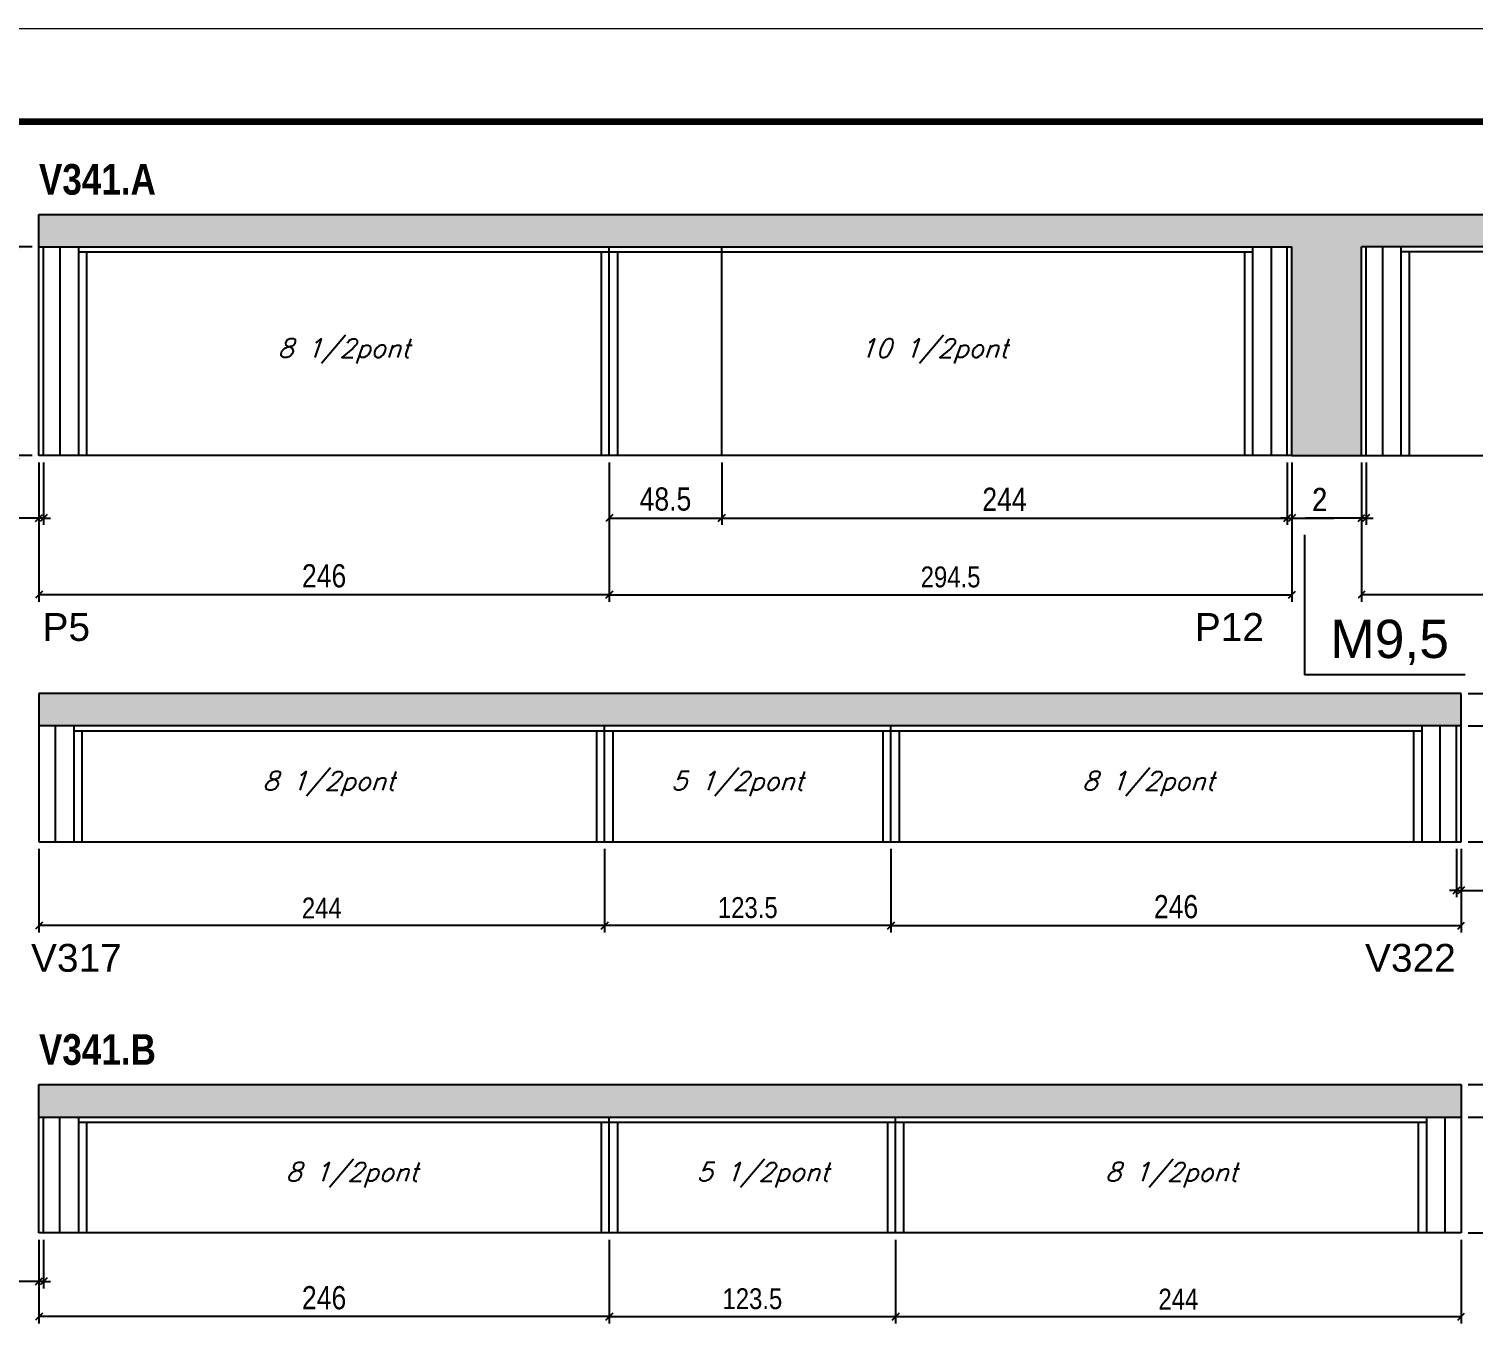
# Model space of a CAD drawing. Extents: x 2603 to 22413, y 1253 to 30260.
# Drawn here: x 13672 to 14295, y 21269 to 21829 of the extents above; entities that cross this region are included whole.
import ezdxf

# ---------------------------------------------------------------- set-up
doc = ezdxf.new("R2010")
doc.units = 0
doc.linetypes.add('DASHED', pattern=[0.75, 0.5, -0.25])
for name, color, linetype in [('5', 5, 'Continuous'), ('COTA', 241, 'Continuous'), ('NOMENCLATURA', 7, 'Continuous'), ('Painéis', 200, 'Continuous'), ('SARR_2.2x7', 40, 'Continuous'), ('SARR_3.5x7', 81, 'Continuous'), ('texto', 7, 'Continuous')]:
    doc.layers.add(name, color=color, linetype=linetype)
doc.layers.add('Folhas', color=255, linetype='Continuous', lineweight=9)
doc.layers.add('SARRAFO DE PRESSAO', color=251, linetype='DASHED', lineweight=9)
doc.styles.add('COTA TECNICA', font='techl___.ttf', dxfattribs={"height": 10})
doc.styles.add('COTA TECNICA-50', font='techl___.ttf', dxfattribs={"height": 9})
doc.styles.add('Romans', font='romans.shx')
doc.styles.get("Standard").update_dxf_attribs({"font": 'arial.ttf'})
doc.styles.add('TECNICA', font='techb___.ttf', dxfattribs={"height": 10})
doc.dimstyles.new('COTA PAINEL-50', dxfattribs={"dimtxt": 9, "dimasz": 3, "dimexe": 3, "dimexo": 3, "dimgap": 3, "dimtad": 1, "dimdec": 1, "dimzin": 12, "dimdsep": 46, "dimtxsty": 'COTA TECNICA-50', "dimblk1": 'OBLIQUE', "dimblk2": 'OBLIQUE', "dimsah": 1, "dimcen": 0.9, "dimclrd": 4, "dimclre": 4, "dimclrt": 240, "dimadec": 1, "dimazin": 3, "dimtfac": 1, "dimtdec": 1, "dimtmove": 0, "dimatfit": 3, "dimfxl": 1, "dimtolj": 1, "dimtzin": 12, "dimarcsym": 0})
doc.dimstyles.new('PAINEL', dxfattribs={"dimtxt": 10, "dimasz": 3, "dimexe": 3, "dimexo": 3, "dimgap": 3, "dimtad": 1, "dimdec": 1, "dimzin": 12, "dimdsep": 46, "dimtxsty": 'COTA TECNICA', "dimblk1": 'OBLIQUE', "dimblk2": 'OBLIQUE', "dimsah": 1, "dimcen": 0.9, "dimclrd": 4, "dimclre": 4, "dimclrt": 240, "dimadec": 1, "dimazin": 3, "dimtfac": 1, "dimtdec": 1, "dimtmove": 0, "dimatfit": 3, "dimfxl": 1, "dimtolj": 1, "dimtzin": 12, "dimarcsym": 0})

# ---------------------------------------------------------------- blocks, each defined once
blk = doc.blocks.new('9999999999')
at = {"layer": 'Folhas'}
blk.add_lwpolyline([(98138.98, 34190.21), (99623.98, 34190.21), (99623.98, 35240.21), (98138.98, 35240.21)], close=True, dxfattribs=at)
at = {"layer": 'Folhas', "color": 30, "const_width": 3}
blk.add_lwpolyline([(98213.98, 34230.21), (99583.98, 34230.21), (99583.98, 35200.21), (98213.98, 35200.21)], close=True, dxfattribs=at)
blk = doc.blocks.new('_Oblique')
at = {"color": 0, "linetype": 'ByBlock', "lineweight": -2}
blk.add_line((-0.5, -0.5), (0.5, 0.5), dxfattribs=at)
blk = doc.blocks.new('*D66')
at = {"layer": 'COTA', "color": 4, "linetype": 'ByBlock', "lineweight": -2, "transparency": 16777216}
for p, q in [((13920.63, 21475.62), (13920.63, 21439.53)), ((14044.13, 21475.62), (14044.13, 21439.53)), ((14044.13, 21442.53), (13920.63, 21442.53))]:
    blk.add_line(p, q, dxfattribs=at)
at = {"layer": 'Defpoints', "color": 0, "linetype": 'ByBlock', "transparency": 16777216}
for p in [(13920.63, 21478.62), (14044.13, 21478.62), (13920.63, 21442.53)]:
    blk.add_point(p, dxfattribs=at)
at = {"layer": 'COTA', "color": 4, "linetype": 'ByBlock', "lineweight": -2, "transparency": 16777216, "xscale": 3, "yscale": 3, "zscale": 3, "rotation": 180}
blk.add_blockref('_Oblique', (13920.63, 21442.53), dxfattribs=at)
at = {"layer": 'COTA', "color": 4, "linetype": 'ByBlock', "lineweight": -2, "transparency": 16777216, "xscale": 3, "yscale": 3, "zscale": 3}
blk.add_blockref('_Oblique', (14044.13, 21442.53), dxfattribs=at)
at = {"layer": 'COTA', "color": 240, "linetype": 'ByBlock', "transparency": 16777216, "insert": (13982.38, 21450.23), "char_height": 9, "attachment_point": 5, "style": 'COTA TECNICA-50'}
blk.add_mtext('\\A1;123.5', dxfattribs=at)
blk = doc.blocks.new('*D805')
at = {"layer": 'COTA', "color": 4, "linetype": 'ByBlock', "lineweight": -2, "transparency": 16777216}
for p, q in [((13676.63, 21475.62), (13676.63, 21439.53)), ((13920.63, 21475.62), (13920.63, 21439.53)), ((13920.63, 21442.53), (13676.63, 21442.53))]:
    blk.add_line(p, q, dxfattribs=at)
at = {"layer": 'Defpoints', "color": 0, "linetype": 'ByBlock', "transparency": 16777216}
for p in [(13676.63, 21478.62), (13920.63, 21478.62), (13676.63, 21442.53)]:
    blk.add_point(p, dxfattribs=at)
at = {"layer": 'COTA', "color": 4, "linetype": 'ByBlock', "lineweight": -2, "transparency": 16777216, "xscale": 3, "yscale": 3, "zscale": 3, "rotation": 180}
blk.add_blockref('_Oblique', (13676.63, 21442.53), dxfattribs=at)
at = {"layer": 'COTA', "color": 4, "linetype": 'ByBlock', "lineweight": -2, "transparency": 16777216, "xscale": 3, "yscale": 3, "zscale": 3}
blk.add_blockref('_Oblique', (13920.63, 21442.53), dxfattribs=at)
at = {"layer": 'COTA', "color": 240, "linetype": 'ByBlock', "transparency": 16777216, "insert": (13798.63, 21450.1), "char_height": 9, "attachment_point": 5, "style": 'COTA TECNICA-50'}
blk.add_mtext('\\A1;244', dxfattribs=at)
blk = doc.blocks.new('*D806')
at = {"layer": 'COTA', "color": 4, "linetype": 'ByBlock', "lineweight": -2, "transparency": 16777216}
for p, q in [((14044.13, 21475.62), (14044.13, 21439.53)), ((14290.13, 21475.62), (14290.13, 21439.53)), ((14044.13, 21442.53), (14290.13, 21442.53))]:
    blk.add_line(p, q, dxfattribs=at)
at = {"layer": 'Defpoints', "color": 0, "linetype": 'ByBlock', "transparency": 16777216}
for p in [(14044.13, 21478.62), (14290.13, 21478.62), (14290.13, 21442.53)]:
    blk.add_point(p, dxfattribs=at)
at = {"layer": 'COTA', "color": 4, "linetype": 'ByBlock', "lineweight": -2, "transparency": 16777216, "xscale": 3, "yscale": 3, "zscale": 3, "rotation": 180}
blk.add_blockref('_Oblique', (14044.13, 21442.53), dxfattribs=at)
at = {"layer": 'COTA', "color": 4, "linetype": 'ByBlock', "lineweight": -2, "transparency": 16777216, "xscale": 3, "yscale": 3, "zscale": 3}
blk.add_blockref('_Oblique', (14290.13, 21442.53), dxfattribs=at)
at = {"layer": 'COTA', "color": 240, "linetype": 'ByBlock', "transparency": 16777216, "insert": (14167.13, 21450.63), "char_height": 10, "attachment_point": 5, "style": 'COTA TECNICA'}
blk.add_mtext('\\A1;246', dxfattribs=at)
blk = doc.blocks.new('*D807')
at = {"layer": 'COTA', "color": 4, "linetype": 'ByBlock', "lineweight": -2, "transparency": 16777216}
for p, q in [((14293.13, 21542.62), (14354.12, 21542.62)), ((14351.12, 21478.62), (14351.12, 21542.62)), ((14293.13, 21478.62), (14354.12, 21478.62))]:
    blk.add_line(p, q, dxfattribs=at)
at = {"layer": 'Defpoints', "color": 0, "linetype": 'ByBlock', "transparency": 16777216}
for p in [(14290.13, 21542.62), (14351.12, 21542.62), (14290.13, 21478.62)]:
    blk.add_point(p, dxfattribs=at)
at = {"layer": 'COTA', "color": 4, "linetype": 'ByBlock', "lineweight": -2, "transparency": 16777216, "xscale": 3, "yscale": 3, "zscale": 3}
for p, rotation in [((14351.12, 21542.62), 90), ((14351.12, 21478.62), 270)]:
    blk.add_blockref('_Oblique', p, dxfattribs=dict(at, rotation=rotation))
at = {"layer": 'COTA', "color": 240, "linetype": 'ByBlock', "transparency": 16777216, "insert": (14343.01, 21510.62), "char_height": 10, "attachment_point": 5, "rotation": 90, "style": 'COTA TECNICA'}
blk.add_mtext('\\A1;64', dxfattribs=at)
blk = doc.blocks.new('*D808')
at = {"layer": 'COTA', "color": 4, "linetype": 'ByBlock', "lineweight": -2, "transparency": 16777216}
for p, q in [((14293.13, 21528.62), (14322.52, 21528.62)), ((14319.52, 21478.62), (14319.52, 21528.62)), ((14293.13, 21478.62), (14322.52, 21478.62))]:
    blk.add_line(p, q, dxfattribs=at)
at = {"layer": 'Defpoints', "color": 0, "linetype": 'ByBlock', "transparency": 16777216}
for p in [(14290.13, 21528.62), (14319.52, 21528.62), (14290.13, 21478.62)]:
    blk.add_point(p, dxfattribs=at)
at = {"layer": 'COTA', "color": 4, "linetype": 'ByBlock', "lineweight": -2, "transparency": 16777216, "xscale": 3, "yscale": 3, "zscale": 3}
for p, rotation in [((14319.52, 21528.62), 90), ((14319.52, 21478.62), 270)]:
    blk.add_blockref('_Oblique', p, dxfattribs=dict(at, rotation=rotation))
at = {"layer": 'COTA', "color": 240, "linetype": 'ByBlock', "transparency": 16777216, "insert": (14311.41, 21503.62), "char_height": 10, "attachment_point": 5, "rotation": 90, "style": 'COTA TECNICA'}
blk.add_mtext('\\A1;50', dxfattribs=at)
blk = doc.blocks.new('*D809')
at = {"layer": 'COTA', "color": 4, "linetype": 'ByBlock', "lineweight": -2, "transparency": 16777216}
for p, q in [((14319.52, 21542.62), (14319.52, 21561.73)), ((14293.13, 21542.62), (14322.52, 21542.62)), ((14319.52, 21528.62), (14319.52, 21542.62)), ((14293.13, 21528.62), (14322.52, 21528.62))]:
    blk.add_line(p, q, dxfattribs=at)
at = {"layer": 'Defpoints', "color": 0, "linetype": 'ByBlock', "transparency": 16777216}
for p in [(14290.13, 21542.62), (14319.52, 21542.62), (14290.13, 21528.62)]:
    blk.add_point(p, dxfattribs=at)
at = {"layer": 'COTA', "color": 4, "linetype": 'ByBlock', "lineweight": -2, "transparency": 16777216, "xscale": 3, "yscale": 3, "zscale": 3}
for p, rotation in [((14319.52, 21542.62), 90), ((14319.52, 21528.62), 270)]:
    blk.add_blockref('_Oblique', p, dxfattribs=dict(at, rotation=rotation))
at = {"layer": 'COTA', "color": 240, "linetype": 'ByBlock', "transparency": 16777216, "insert": (14311.45, 21553.68), "char_height": 10, "attachment_point": 5, "rotation": 90, "style": 'COTA TECNICA'}
blk.add_mtext('\\A1;14', dxfattribs=at)
blk = doc.blocks.new('*D810')
at = {"layer": 'COTA', "color": 4, "linetype": 'ByBlock', "lineweight": -2, "transparency": 16777216}
for p, q in [((14288.13, 21475.62), (14288.13, 21454.71)), ((14290.13, 21475.62), (14290.13, 21454.71)), ((14288.13, 21457.71), (14285.13, 21457.71)), ((14288.13, 21457.71), (14290.13, 21457.71)), ((14290.13, 21457.71), (14308.24, 21457.71))]:
    blk.add_line(p, q, dxfattribs=at)
at = {"layer": 'Defpoints', "color": 0, "linetype": 'ByBlock', "transparency": 16777216}
for p in [(14288.13, 21478.62), (14290.13, 21478.62), (14290.13, 21457.71)]:
    blk.add_point(p, dxfattribs=at)
at = {"layer": 'COTA', "color": 4, "linetype": 'ByBlock', "lineweight": -2, "transparency": 16777216, "xscale": 3, "yscale": 3, "zscale": 3}
blk.add_blockref('_Oblique', (14288.13, 21457.71), dxfattribs=at)
at = {"layer": 'COTA', "color": 4, "linetype": 'ByBlock', "lineweight": -2, "transparency": 16777216, "xscale": 3, "yscale": 3, "zscale": 3, "rotation": 180}
blk.add_blockref('_Oblique', (14290.13, 21457.71), dxfattribs=at)
at = {"layer": 'COTA', "color": 240, "linetype": 'ByBlock', "transparency": 16777216, "insert": (14302.19, 21465.71), "char_height": 10, "attachment_point": 5, "style": 'COTA TECNICA'}
blk.add_mtext('\\A1;2', dxfattribs=at)
blk = doc.blocks.new('*D67')
at = {"layer": 'COTA', "color": 4, "linetype": 'ByBlock', "lineweight": -2, "transparency": 16777216}
for p, q in [((13922.63, 21642.18), (13922.63, 21582.18)), ((14217.13, 21642.18), (14217.13, 21582.18)), ((13922.63, 21585.18), (14217.13, 21585.18))]:
    blk.add_line(p, q, dxfattribs=at)
at = {"layer": 'Defpoints', "color": 0, "linetype": 'ByBlock', "transparency": 16777216}
for p in [(13922.63, 21645.18), (14217.13, 21645.18), (14217.13, 21585.18)]:
    blk.add_point(p, dxfattribs=at)
at = {"layer": 'COTA', "color": 4, "linetype": 'ByBlock', "lineweight": -2, "transparency": 16777216, "xscale": 3, "yscale": 3, "zscale": 3, "rotation": 180}
blk.add_blockref('_Oblique', (13922.63, 21585.18), dxfattribs=at)
at = {"layer": 'COTA', "color": 4, "linetype": 'ByBlock', "lineweight": -2, "transparency": 16777216, "xscale": 3, "yscale": 3, "zscale": 3}
blk.add_blockref('_Oblique', (14217.13, 21585.18), dxfattribs=at)
at = {"layer": 'COTA', "color": 240, "linetype": 'ByBlock', "transparency": 16777216, "insert": (14069.88, 21592.8), "char_height": 9, "attachment_point": 5, "style": 'COTA TECNICA-50'}
blk.add_mtext('\\A1;294.5', dxfattribs=at)
blk = doc.blocks.new('*D811')
at = {"layer": 'COTA', "color": 4, "linetype": 'ByBlock', "lineweight": -2, "transparency": 16777216}
for p, q in [((13676.63, 21642.18), (13676.63, 21582.18)), ((13922.63, 21642.18), (13922.63, 21582.18)), ((13922.63, 21585.18), (13676.63, 21585.18))]:
    blk.add_line(p, q, dxfattribs=at)
at = {"layer": 'Defpoints', "color": 0, "linetype": 'ByBlock', "transparency": 16777216}
for p in [(13676.63, 21645.18), (13922.63, 21645.18), (13676.63, 21585.18)]:
    blk.add_point(p, dxfattribs=at)
at = {"layer": 'COTA', "color": 4, "linetype": 'ByBlock', "lineweight": -2, "transparency": 16777216, "xscale": 3, "yscale": 3, "zscale": 3, "rotation": 180}
blk.add_blockref('_Oblique', (13676.63, 21585.18), dxfattribs=at)
at = {"layer": 'COTA', "color": 4, "linetype": 'ByBlock', "lineweight": -2, "transparency": 16777216, "xscale": 3, "yscale": 3, "zscale": 3}
blk.add_blockref('_Oblique', (13922.63, 21585.18), dxfattribs=at)
at = {"layer": 'COTA', "color": 240, "linetype": 'ByBlock', "transparency": 16777216, "insert": (13799.63, 21593.28), "char_height": 10, "attachment_point": 5, "style": 'COTA TECNICA'}
blk.add_mtext('\\A1;246', dxfattribs=at)
blk = doc.blocks.new('*D812')
at = {"layer": 'COTA', "color": 4, "linetype": 'ByBlock', "lineweight": -2, "transparency": 16777216}
for p, q in [((13922.63, 21642.18), (13922.63, 21615.25)), ((13971.13, 21642.18), (13971.13, 21615.25)), ((13922.63, 21618.25), (13971.13, 21618.25))]:
    blk.add_line(p, q, dxfattribs=at)
at = {"layer": 'Defpoints', "color": 0, "linetype": 'ByBlock', "transparency": 16777216}
for p in [(13922.63, 21645.18), (13971.13, 21645.18), (13971.13, 21618.25)]:
    blk.add_point(p, dxfattribs=at)
at = {"layer": 'COTA', "color": 4, "linetype": 'ByBlock', "lineweight": -2, "transparency": 16777216, "xscale": 3, "yscale": 3, "zscale": 3, "rotation": 180}
blk.add_blockref('_Oblique', (13922.63, 21618.25), dxfattribs=at)
at = {"layer": 'COTA', "color": 4, "linetype": 'ByBlock', "lineweight": -2, "transparency": 16777216, "xscale": 3, "yscale": 3, "zscale": 3}
blk.add_blockref('_Oblique', (13971.13, 21618.25), dxfattribs=at)
at = {"layer": 'COTA', "color": 240, "linetype": 'ByBlock', "transparency": 16777216, "insert": (13946.88, 21626.38), "char_height": 10, "attachment_point": 5, "style": 'COTA TECNICA'}
blk.add_mtext('\\A1;48.5', dxfattribs=at)
blk = doc.blocks.new('*D813')
at = {"layer": 'COTA', "color": 4, "linetype": 'ByBlock', "lineweight": -2, "transparency": 16777216}
for p, q in [((13971.13, 21642.18), (13971.13, 21615.25)), ((14215.13, 21642.18), (14215.13, 21615.25)), ((13971.13, 21618.25), (14215.13, 21618.25))]:
    blk.add_line(p, q, dxfattribs=at)
at = {"layer": 'Defpoints', "color": 0, "linetype": 'ByBlock', "transparency": 16777216}
for p in [(13971.13, 21645.18), (14215.13, 21645.18), (14215.13, 21618.25)]:
    blk.add_point(p, dxfattribs=at)
at = {"layer": 'COTA', "color": 4, "linetype": 'ByBlock', "lineweight": -2, "transparency": 16777216, "xscale": 3, "yscale": 3, "zscale": 3, "rotation": 180}
blk.add_blockref('_Oblique', (13971.13, 21618.25), dxfattribs=at)
at = {"layer": 'COTA', "color": 4, "linetype": 'ByBlock', "lineweight": -2, "transparency": 16777216, "xscale": 3, "yscale": 3, "zscale": 3}
blk.add_blockref('_Oblique', (14215.13, 21618.25), dxfattribs=at)
at = {"layer": 'COTA', "color": 240, "linetype": 'ByBlock', "transparency": 16777216, "insert": (14093.13, 21626.33), "char_height": 10, "attachment_point": 5, "style": 'COTA TECNICA'}
blk.add_mtext('\\A1;244', dxfattribs=at)
blk = doc.blocks.new('*D814')
at = {"layer": 'COTA', "color": 4, "linetype": 'ByBlock', "lineweight": -2, "transparency": 16777216}
for p, q in [((13676.63, 21642.18), (13676.63, 21615.25)), ((13678.63, 21642.18), (13678.63, 21615.25)), ((13676.63, 21618.25), (13658.52, 21618.25)), ((13678.63, 21618.25), (13676.63, 21618.25)), ((13678.63, 21618.25), (13681.63, 21618.25))]:
    blk.add_line(p, q, dxfattribs=at)
at = {"layer": 'Defpoints', "color": 0, "linetype": 'ByBlock', "transparency": 16777216}
for p in [(13676.63, 21645.18), (13678.63, 21645.18), (13676.63, 21618.25)]:
    blk.add_point(p, dxfattribs=at)
at = {"layer": 'COTA', "color": 4, "linetype": 'ByBlock', "lineweight": -2, "transparency": 16777216, "xscale": 3, "yscale": 3, "zscale": 3}
blk.add_blockref('_Oblique', (13676.63, 21618.25), dxfattribs=at)
at = {"layer": 'COTA', "color": 4, "linetype": 'ByBlock', "lineweight": -2, "transparency": 16777216, "xscale": 3, "yscale": 3, "zscale": 3, "rotation": 180}
blk.add_blockref('_Oblique', (13678.63, 21618.25), dxfattribs=at)
at = {"layer": 'COTA', "color": 240, "linetype": 'ByBlock', "transparency": 16777216, "insert": (13664.58, 21626.25), "char_height": 10, "attachment_point": 5, "style": 'COTA TECNICA'}
blk.add_mtext('\\A1;2', dxfattribs=at)
blk = doc.blocks.new('*D68')
at = {"layer": 'COTA', "color": 4, "linetype": 'ByBlock', "lineweight": -2, "transparency": 16777216}
for p, q in [((14215.13, 21642.18), (14215.13, 21615.25)), ((14217.13, 21642.18), (14217.13, 21615.25)), ((14215.13, 21618.25), (14212.13, 21618.25)), ((14215.13, 21618.25), (14217.13, 21618.25)), ((14217.13, 21618.25), (14235.24, 21618.25))]:
    blk.add_line(p, q, dxfattribs=at)
at = {"layer": 'Defpoints', "color": 0, "linetype": 'ByBlock', "transparency": 16777216}
for p in [(14215.13, 21645.18), (14217.13, 21645.18), (14217.13, 21618.25)]:
    blk.add_point(p, dxfattribs=at)
at = {"layer": 'COTA', "color": 4, "linetype": 'ByBlock', "lineweight": -2, "transparency": 16777216, "xscale": 3, "yscale": 3, "zscale": 3}
blk.add_blockref('_Oblique', (14215.13, 21618.25), dxfattribs=at)
at = {"layer": 'COTA', "color": 4, "linetype": 'ByBlock', "lineweight": -2, "transparency": 16777216, "xscale": 3, "yscale": 3, "zscale": 3, "rotation": 180}
blk.add_blockref('_Oblique', (14217.13, 21618.25), dxfattribs=at)
at = {"layer": 'COTA', "color": 240, "linetype": 'ByBlock', "transparency": 16777216, "insert": (14229.19, 21626.25), "char_height": 10, "attachment_point": 5, "style": 'COTA TECNICA'}
blk.add_mtext('\\A1;2', dxfattribs=at)
blk = doc.blocks.new('*D749')
at = {"layer": 'COTA', "color": 4, "linetype": 'ByBlock', "lineweight": -2, "transparency": 16777216}
for p, q in [((13673.63, 21735.18), (13663.45, 21735.18)), ((13666.45, 21735.18), (13666.45, 21645.18)), ((13673.63, 21645.18), (13663.45, 21645.18))]:
    blk.add_line(p, q, dxfattribs=at)
at = {"layer": 'Defpoints', "color": 0, "linetype": 'ByBlock', "transparency": 16777216}
for p in [(13676.63, 21735.18), (13666.45, 21645.18), (13676.63, 21645.18)]:
    blk.add_point(p, dxfattribs=at)
at = {"layer": 'COTA', "color": 4, "linetype": 'ByBlock', "lineweight": -2, "transparency": 16777216, "xscale": 3, "yscale": 3, "zscale": 3}
for p, rotation in [((13666.45, 21735.18), 90), ((13666.45, 21645.18), 270)]:
    blk.add_blockref('_Oblique', p, dxfattribs=dict(at, rotation=rotation))
at = {"layer": 'COTA', "color": 240, "linetype": 'ByBlock', "transparency": 16777216, "insert": (13658.32, 21690.18), "char_height": 10, "attachment_point": 5, "rotation": 90, "style": 'COTA TECNICA'}
blk.add_mtext('\\A1;90', dxfattribs=at)
blk = doc.blocks.new('*D750')
at = {"layer": 'COTA', "color": 4, "linetype": 'ByBlock', "lineweight": -2, "transparency": 16777216}
for p, q in [((14247.13, 21642.18), (14247.13, 21582.18)), ((14427.13, 21642.18), (14427.13, 21582.18)), ((14427.13, 21585.18), (14247.13, 21585.18))]:
    blk.add_line(p, q, dxfattribs=at)
at = {"layer": 'Defpoints', "color": 0, "linetype": 'ByBlock', "transparency": 16777216}
for p in [(14247.13, 21645.18), (14427.13, 21645.18), (14247.13, 21585.18)]:
    blk.add_point(p, dxfattribs=at)
at = {"layer": 'COTA', "color": 4, "linetype": 'ByBlock', "lineweight": -2, "transparency": 16777216, "xscale": 3, "yscale": 3, "zscale": 3, "rotation": 180}
blk.add_blockref('_Oblique', (14247.13, 21585.18), dxfattribs=at)
at = {"layer": 'COTA', "color": 4, "linetype": 'ByBlock', "lineweight": -2, "transparency": 16777216, "xscale": 3, "yscale": 3, "zscale": 3}
blk.add_blockref('_Oblique', (14427.13, 21585.18), dxfattribs=at)
at = {"layer": 'COTA', "color": 240, "linetype": 'ByBlock', "transparency": 16777216, "insert": (14337.13, 21593.3), "char_height": 10, "attachment_point": 5, "style": 'COTA TECNICA'}
blk.add_mtext('\\A1;180', dxfattribs=at)
blk = doc.blocks.new('*D751')
at = {"layer": 'COTA', "color": 4, "linetype": 'ByBlock', "lineweight": -2, "transparency": 16777216}
for p, q in [((14247.13, 21642.18), (14247.13, 21615.25)), ((14249.13, 21642.18), (14249.13, 21615.25)), ((14247.13, 21618.25), (14222.97, 21618.25)), ((14249.13, 21618.25), (14247.13, 21618.25)), ((14249.13, 21618.25), (14252.13, 21618.25))]:
    blk.add_line(p, q, dxfattribs=at)
at = {"layer": 'Defpoints', "color": 0, "linetype": 'ByBlock', "transparency": 16777216}
for p in [(14247.13, 21645.18), (14249.13, 21645.18), (14247.13, 21618.25)]:
    blk.add_point(p, dxfattribs=at)
at = {"layer": 'COTA', "color": 4, "linetype": 'ByBlock', "lineweight": -2, "transparency": 16777216, "xscale": 3, "yscale": 3, "zscale": 3}
blk.add_blockref('_Oblique', (14247.13, 21618.25), dxfattribs=at)
at = {"layer": 'COTA', "color": 4, "linetype": 'ByBlock', "lineweight": -2, "transparency": 16777216, "xscale": 3, "yscale": 3, "zscale": 3, "rotation": 180}
blk.add_blockref('_Oblique', (14249.13, 21618.25), dxfattribs=at)
at = {"layer": 'COTA', "color": 240, "linetype": 'ByBlock', "transparency": 16777216, "insert": (14229.02, 21626.25), "char_height": 10, "attachment_point": 5, "style": 'COTA TECNICA'}
blk.add_mtext('\\A1;2', dxfattribs=at)
blk = doc.blocks.new('*D45')
at = {"layer": 'COTA', "color": 4, "linetype": 'ByBlock', "lineweight": -2, "transparency": 16777216}
for p, q in [((13922.63, 21306.99), (13922.63, 21270.91)), ((14046.13, 21306.99), (14046.13, 21270.91)), ((13922.63, 21273.91), (14046.13, 21273.91))]:
    blk.add_line(p, q, dxfattribs=at)
at = {"layer": 'Defpoints', "color": 0, "linetype": 'ByBlock', "transparency": 16777216}
for p in [(13922.63, 21309.99), (14046.13, 21309.99), (14046.13, 21273.91)]:
    blk.add_point(p, dxfattribs=at)
at = {"layer": 'COTA', "color": 4, "linetype": 'ByBlock', "lineweight": -2, "transparency": 16777216, "xscale": 3, "yscale": 3, "zscale": 3, "rotation": 180}
blk.add_blockref('_Oblique', (13922.63, 21273.91), dxfattribs=at)
at = {"layer": 'COTA', "color": 4, "linetype": 'ByBlock', "lineweight": -2, "transparency": 16777216, "xscale": 3, "yscale": 3, "zscale": 3}
blk.add_blockref('_Oblique', (14046.13, 21273.91), dxfattribs=at)
at = {"layer": 'COTA', "color": 240, "linetype": 'ByBlock', "transparency": 16777216, "insert": (13984.38, 21281.6), "char_height": 9, "attachment_point": 5, "style": 'COTA TECNICA-50'}
blk.add_mtext('\\A1;123.5', dxfattribs=at)
blk = doc.blocks.new('*D757')
at = {"layer": 'COTA', "color": 4, "linetype": 'ByBlock', "lineweight": -2, "transparency": 16777216}
for p, q in [((14046.13, 21306.99), (14046.13, 21270.91)), ((14290.13, 21306.99), (14290.13, 21270.91)), ((14046.13, 21273.91), (14290.13, 21273.91))]:
    blk.add_line(p, q, dxfattribs=at)
at = {"layer": 'Defpoints', "color": 0, "linetype": 'ByBlock', "transparency": 16777216}
for p in [(14046.13, 21309.99), (14290.13, 21309.99), (14290.13, 21273.91)]:
    blk.add_point(p, dxfattribs=at)
at = {"layer": 'COTA', "color": 4, "linetype": 'ByBlock', "lineweight": -2, "transparency": 16777216, "xscale": 3, "yscale": 3, "zscale": 3, "rotation": 180}
blk.add_blockref('_Oblique', (14046.13, 21273.91), dxfattribs=at)
at = {"layer": 'COTA', "color": 4, "linetype": 'ByBlock', "lineweight": -2, "transparency": 16777216, "xscale": 3, "yscale": 3, "zscale": 3}
blk.add_blockref('_Oblique', (14290.13, 21273.91), dxfattribs=at)
at = {"layer": 'COTA', "color": 240, "linetype": 'ByBlock', "transparency": 16777216, "insert": (14168.13, 21281.47), "char_height": 9, "attachment_point": 5, "style": 'COTA TECNICA-50'}
blk.add_mtext('\\A1;244', dxfattribs=at)
blk = doc.blocks.new('*D758')
at = {"layer": 'COTA', "color": 4, "linetype": 'ByBlock', "lineweight": -2, "transparency": 16777216}
for p, q in [((13676.63, 21306.99), (13676.63, 21270.91)), ((13922.63, 21306.99), (13922.63, 21270.91)), ((13922.63, 21273.91), (13676.63, 21273.91))]:
    blk.add_line(p, q, dxfattribs=at)
at = {"layer": 'Defpoints', "color": 0, "linetype": 'ByBlock', "transparency": 16777216}
for p in [(13676.63, 21309.99), (13922.63, 21309.99), (13676.63, 21273.91)]:
    blk.add_point(p, dxfattribs=at)
at = {"layer": 'COTA', "color": 4, "linetype": 'ByBlock', "lineweight": -2, "transparency": 16777216, "xscale": 3, "yscale": 3, "zscale": 3, "rotation": 180}
blk.add_blockref('_Oblique', (13676.63, 21273.91), dxfattribs=at)
at = {"layer": 'COTA', "color": 4, "linetype": 'ByBlock', "lineweight": -2, "transparency": 16777216, "xscale": 3, "yscale": 3, "zscale": 3}
blk.add_blockref('_Oblique', (13922.63, 21273.91), dxfattribs=at)
at = {"layer": 'COTA', "color": 240, "linetype": 'ByBlock', "transparency": 16777216, "insert": (13799.63, 21282.01), "char_height": 10, "attachment_point": 5, "style": 'COTA TECNICA'}
blk.add_mtext('\\A1;246', dxfattribs=at)
blk = doc.blocks.new('*D759')
at = {"layer": 'COTA', "color": 4, "linetype": 'ByBlock', "lineweight": -2, "transparency": 16777216}
for p, q in [((13676.63, 21306.99), (13676.63, 21286.09)), ((13678.63, 21306.99), (13678.63, 21286.09)), ((13676.63, 21289.09), (13658.52, 21289.09)), ((13678.63, 21289.09), (13676.63, 21289.09)), ((13678.63, 21289.09), (13681.63, 21289.09))]:
    blk.add_line(p, q, dxfattribs=at)
at = {"layer": 'Defpoints', "color": 0, "linetype": 'ByBlock', "transparency": 16777216}
for p in [(13676.63, 21309.99), (13678.63, 21309.99), (13676.63, 21289.09)]:
    blk.add_point(p, dxfattribs=at)
at = {"layer": 'COTA', "color": 4, "linetype": 'ByBlock', "lineweight": -2, "transparency": 16777216, "xscale": 3, "yscale": 3, "zscale": 3}
blk.add_blockref('_Oblique', (13676.63, 21289.09), dxfattribs=at)
at = {"layer": 'COTA', "color": 4, "linetype": 'ByBlock', "lineweight": -2, "transparency": 16777216, "xscale": 3, "yscale": 3, "zscale": 3, "rotation": 180}
blk.add_blockref('_Oblique', (13678.63, 21289.09), dxfattribs=at)
at = {"layer": 'COTA', "color": 240, "linetype": 'ByBlock', "transparency": 16777216, "insert": (13664.58, 21297.09), "char_height": 10, "attachment_point": 5, "style": 'COTA TECNICA'}
blk.add_mtext('\\A1;2', dxfattribs=at)
blk = doc.blocks.new('*D46')
at = {"layer": 'COTA', "color": 4, "linetype": 'ByBlock', "lineweight": -2, "transparency": 16777216}
for p, q in [((14293.13, 21373.99), (14354.12, 21373.99)), ((14351.12, 21309.99), (14351.12, 21373.99)), ((14293.13, 21309.99), (14354.12, 21309.99))]:
    blk.add_line(p, q, dxfattribs=at)
at = {"layer": 'Defpoints', "color": 0, "linetype": 'ByBlock', "transparency": 16777216}
for p in [(14290.13, 21373.99), (14351.12, 21373.99), (14290.13, 21309.99)]:
    blk.add_point(p, dxfattribs=at)
at = {"layer": 'COTA', "color": 4, "linetype": 'ByBlock', "lineweight": -2, "transparency": 16777216, "xscale": 3, "yscale": 3, "zscale": 3}
for p, rotation in [((14351.12, 21373.99), 90), ((14351.12, 21309.99), 270)]:
    blk.add_blockref('_Oblique', p, dxfattribs=dict(at, rotation=rotation))
at = {"layer": 'COTA', "color": 240, "linetype": 'ByBlock', "transparency": 16777216, "insert": (14343.01, 21341.99), "char_height": 10, "attachment_point": 5, "rotation": 90, "style": 'COTA TECNICA'}
blk.add_mtext('\\A1;64', dxfattribs=at)
blk = doc.blocks.new('*D47')
at = {"layer": 'COTA', "color": 4, "linetype": 'ByBlock', "lineweight": -2, "transparency": 16777216}
for p, q in [((14293.13, 21359.99), (14322.52, 21359.99)), ((14319.52, 21309.99), (14319.52, 21359.99)), ((14293.13, 21309.99), (14322.52, 21309.99))]:
    blk.add_line(p, q, dxfattribs=at)
at = {"layer": 'Defpoints', "color": 0, "linetype": 'ByBlock', "transparency": 16777216}
for p in [(14290.13, 21359.99), (14319.52, 21359.99), (14290.13, 21309.99)]:
    blk.add_point(p, dxfattribs=at)
at = {"layer": 'COTA', "color": 4, "linetype": 'ByBlock', "lineweight": -2, "transparency": 16777216, "xscale": 3, "yscale": 3, "zscale": 3}
for p, rotation in [((14319.52, 21359.99), 90), ((14319.52, 21309.99), 270)]:
    blk.add_blockref('_Oblique', p, dxfattribs=dict(at, rotation=rotation))
at = {"layer": 'COTA', "color": 240, "linetype": 'ByBlock', "transparency": 16777216, "insert": (14311.41, 21334.99), "char_height": 10, "attachment_point": 5, "rotation": 90, "style": 'COTA TECNICA'}
blk.add_mtext('\\A1;50', dxfattribs=at)
blk = doc.blocks.new('*D48')
at = {"layer": 'COTA', "color": 4, "linetype": 'ByBlock', "lineweight": -2, "transparency": 16777216}
for p, q in [((14293.13, 21373.99), (14322.52, 21373.99)), ((14319.52, 21359.99), (14319.52, 21373.99)), ((14293.13, 21359.99), (14322.52, 21359.99))]:
    blk.add_line(p, q, dxfattribs=at)
at = {"layer": 'Defpoints', "color": 0, "linetype": 'ByBlock', "transparency": 16777216}
for p in [(14290.13, 21373.99), (14319.52, 21373.99), (14290.13, 21359.99)]:
    blk.add_point(p, dxfattribs=at)
at = {"layer": 'COTA', "color": 4, "linetype": 'ByBlock', "lineweight": -2, "transparency": 16777216, "xscale": 3, "yscale": 3, "zscale": 3}
for p, rotation in [((14319.52, 21373.99), 90), ((14319.52, 21359.99), 270)]:
    blk.add_blockref('_Oblique', p, dxfattribs=dict(at, rotation=rotation))
at = {"layer": 'COTA', "color": 240, "linetype": 'ByBlock', "transparency": 16777216, "insert": (14311.45, 21366.99), "char_height": 10, "attachment_point": 5, "rotation": 90, "style": 'COTA TECNICA'}
blk.add_mtext('\\A1;14', dxfattribs=at)

msp = doc.modelspace()

# ---------------------------------------------------------------- hatches: boundary and pattern name
at = {"layer": 'COTA', "linetype": 'ByBlock'}
h = msp.add_hatch(dxfattribs=at)
h.set_pattern_fill('AR-CONC', color=256, scale=0.03)
h.set_pattern_definition([(50, (-115866.6203, -5352.318), (5.46554007, -0.47817257), [0.5715, -6.2865]), (355, (-115866.62, -5352.318), (-1.05730264, 5.73170536), [0.4572, -5.02921753]), (100.4514447, (-115866.165, -5352.358), (4.40823741, 5.25353256), [0.48570026, -5.34270734]), (46.1842, (-115866.62, -5350.794), (8.13237123, -1.26126984), [0.85725, -9.42975]), (96.6355576, (-115865.9426, -5350.899), (7.122124, 7.42278374), [0.7285507, -8.01406824]), (351.184151, (-115866.62, -5350.794), (7.122124, 7.42278374), [0.685799, -7.54379196]), (21, (-115865.8583, -5351.175), (4.54843174, -3.06795595), [0.5715, -6.2865]), (326, (-115865.858, -5351.175), (1.85406085, 5.52563898), [0.4572, -5.0292]), (71.451445, (-115865.479, -5351.431), (6.40249258, 2.45768307), [0.48570026, -5.34269813]), (37.5, (-115866.6203, -5352.3181), (0.092658098, 2.536651166), [0, -4.96824, 0, -5.1054, 0, -5.04825]), (7.5, (-115866.6203, -5352.318), (2.004589875, 3.005417245), [0, -2.91084, 0, -4.85394, 0, -1.92405]), (327.5, (-115868.3195, -5352.3181), (4.067717855, -0.17186232), [0, -1.905, 0, -5.9436, 0, -7.8867]), (317.5, (-115869.0815, -5352.318), (4.44387544, 0.76279473), [0, -2.4765, 0, -3.94716, 0, -5.6007])])
h.paths.add_polyline_path([(14217.13, 21645.18), (14247.13, 21645.18), (14247.13, 21735.18), (14421.13, 21735.18), (14421.13, 21685.18), (14427.13, 21685.18), (14427.13, 21749.18), (13676.63, 21749.18), (13676.63, 21735.18), (14217.13, 21735.18)])
h = msp.add_hatch(dxfattribs=at)
h.set_pattern_fill('AR-CONC', color=256, scale=0.03)
h.set_pattern_definition([(50, (-117495.3944, -7554.6867), (5.46554007, -0.47817257), [0.5715, -6.2865]), (355, (-117495.3944, -7554.6867), (-1.05730264, 5.73170536), [0.4572, -5.02921753]), (100.4514447, (-117494.939, -7554.7266), (4.40823741, 5.25353256), [0.48570026, -5.34270734]), (46.1842, (-117495.3944, -7553.163), (8.13237123, -1.26126984), [0.85725, -9.42975]), (96.6355576, (-117494.717, -7553.268), (7.122124, 7.42278374), [0.7285507, -8.01406824]), (351.184151, (-117495.394, -7553.163), (7.122124, 7.42278374), [0.685799, -7.54379196]), (21, (-117494.6324, -7553.5437), (4.54843174, -3.06795595), [0.5715, -6.2865]), (326, (-117494.6324, -7553.5437), (1.85406085, 5.52563898), [0.4572, -5.0292]), (71.451445, (-117494.2534, -7553.7994), (6.40249258, 2.45768307), [0.48570026, -5.34269813]), (37.5, (-117495.3944, -7554.6867), (0.092658098, 2.536651166), [0, -4.96824, 0, -5.1054, 0, -5.04825]), (7.5, (-117495.3944, -7554.6867), (2.004589875, 3.005417245), [0, -2.91084, 0, -4.85394, 0, -1.92405]), (327.5, (-117497.0937, -7554.6867), (4.067717855, -0.17186232), [0, -1.905, 0, -5.9436, 0, -7.8867]), (317.5, (-117497.8557, -7554.6867), (4.44387544, 0.76279473), [0, -2.4765, 0, -3.94716, 0, -5.6007])])
h.paths.add_polyline_path([(13676.63, 21542.62), (13676.63, 21528.62), (14290.13, 21528.62), (14290.13, 21542.62)])
h = msp.add_hatch(dxfattribs=at)
h.set_pattern_fill('AR-CONC', color=256, scale=0.03)
h.set_pattern_definition([(50, (-117495.3944, -7723.311), (5.46554007, -0.47817257), [0.5715, -6.2865]), (355, (-117495.3944, -7723.311), (-1.05730264, 5.73170536), [0.4572, -5.02921753]), (100.4514447, (-117494.939, -7723.351), (4.40823741, 5.25353256), [0.48570026, -5.34270734]), (46.1842, (-117495.3944, -7721.787), (8.13237123, -1.26126984), [0.85725, -9.42975]), (96.6355576, (-117494.717, -7721.892), (7.122124, 7.42278374), [0.7285507, -8.01406824]), (351.184151, (-117495.394, -7721.787), (7.122124, 7.42278374), [0.685799, -7.54379196]), (21, (-117494.6324, -7722.168), (4.54843174, -3.06795595), [0.5715, -6.2865]), (326, (-117494.6324, -7722.168), (1.85406085, 5.52563898), [0.4572, -5.0292]), (71.451445, (-117494.2534, -7722.424), (6.40249258, 2.45768307), [0.48570026, -5.34269813]), (37.5, (-117495.3944, -7723.311), (0.092658098, 2.536651166), [0, -4.96824, 0, -5.1054, 0, -5.04825]), (7.5, (-117495.3944, -7723.311), (2.004589875, 3.005417245), [0, -2.91084, 0, -4.85394, 0, -1.92405]), (327.5, (-117497.0937, -7723.311), (4.067717855, -0.17186232), [0, -1.905, 0, -5.9436, 0, -7.8867]), (317.5, (-117497.8557, -7723.311), (4.44387544, 0.76279473), [0, -2.4765, 0, -3.94716, 0, -5.6007])])
h.paths.add_polyline_path([(13676.63, 21373.99), (13676.63, 21359.99), (14290.13, 21359.99), (14290.13, 21373.99)])

# ---------------------------------------------------------------- linework, layer by layer
for p, q in [((13676.63, 21735.18), (13676.63, 21749.18)), ((13676.63, 21749.18), (14427.13, 21749.18)), ((14217.13, 21645.18), (14247.13, 21645.18)), ((14290.13, 21542.62), (13676.63, 21542.62)), ((13676.63, 21542.62), (13676.63, 21528.62)), ((14290.13, 21528.62), (14290.13, 21542.62)), ((14273.13, 21528.62), (14273.13, 21478.62)), ((13676.63, 21373.99), (14290.13, 21373.99)), ((13676.63, 21359.99), (13676.63, 21373.99)), ((14290.13, 21373.99), (14290.13, 21359.99)), ((13693.63, 21359.99), (13693.63, 21309.99))]:
    msp.add_line(p, q, dxfattribs=at)
at = {"layer": 'NOMENCLATURA', "linetype": 'Continuous'}
for p in [(14222.48, 21611.02), (14291.86, 21550.69)]:
    msp.add_line(p, (14222.48, 21550.69), dxfattribs=at)
at = {"layer": 'Painéis', "linetype": 'Continuous'}
for p, q in [((13676.63, 21645.18), (13676.63, 21735.18)), ((13676.63, 21735.18), (14217.13, 21735.18)), ((13678.63, 21645.18), (13678.63, 21735.18)), ((13922.63, 21645.18), (13922.63, 21735.18)), ((13971.13, 21645.18), (13971.13, 21735.18)), ((14215.13, 21645.18), (14215.13, 21735.18)), ((14217.13, 21645.18), (14217.13, 21735.18)), ((14421.13, 21735.18), (14247.13, 21735.18)), ((14247.13, 21645.18), (14247.13, 21735.18)), ((14249.13, 21645.18), (14249.13, 21735.18)), ((14217.13, 21645.18), (13676.63, 21645.18)), ((14247.13, 21645.18), (14427.13, 21645.18)), ((13676.63, 21528.62), (13676.63, 21478.62)), ((14290.13, 21528.62), (13676.63, 21528.62)), ((13920.63, 21478.62), (13920.63, 21528.62)), ((14044.13, 21478.62), (14044.13, 21528.62)), ((14288.13, 21478.62), (14288.13, 21528.62)), ((14290.13, 21478.62), (14290.13, 21528.62)), ((13676.63, 21478.62), (14290.13, 21478.62)), ((13676.63, 21309.99), (13676.63, 21359.99)), ((13676.63, 21359.99), (14290.13, 21359.99)), ((13678.63, 21309.99), (13678.63, 21359.99)), ((13922.63, 21309.99), (13922.63, 21359.99)), ((14046.13, 21309.99), (14046.13, 21359.99)), ((14290.13, 21359.99), (14290.13, 21309.99)), ((14290.13, 21309.99), (13676.63, 21309.99))]:
    msp.add_line(p, q, dxfattribs=at)
at = {"layer": 'SARR_2.2x7', "linetype": 'Continuous'}
for p, q in [((13685.63, 21735.18), (13685.63, 21645.18)), ((13693.63, 21732.98), (13922.63, 21732.98)), ((13922.63, 21732.98), (14200.13, 21732.98)), ((14208.13, 21735.18), (14208.13, 21645.18)), ((14256.13, 21735.18), (14256.13, 21645.18)), ((14405.13, 21732.98), (14264.13, 21732.98)), ((13683.63, 21528.62), (13683.63, 21478.62)), ((13920.63, 21526.42), (13691.63, 21526.42)), ((14044.13, 21526.42), (13920.63, 21526.42)), ((14273.13, 21526.42), (14044.13, 21526.42)), ((14281.13, 21478.62), (14281.13, 21528.62)), ((13685.63, 21309.99), (13685.63, 21359.99)), ((13693.63, 21357.79), (13922.63, 21357.79)), ((13922.63, 21357.79), (14046.13, 21357.79)), ((14046.13, 21357.79), (14275.13, 21357.79)), ((14283.13, 21359.99), (14283.13, 21309.99))]:
    msp.add_line(p, q, dxfattribs=at)
at = {"layer": 'SARR_3.5x7'}
for p, q in [((13693.63, 21735.18), (13693.63, 21645.18)), ((13697.13, 21732.98), (13697.13, 21645.18)), ((13919.13, 21732.98), (13919.13, 21645.18)), ((13926.13, 21732.98), (13926.13, 21645.18)), ((14196.63, 21732.98), (14196.63, 21645.18)), ((14200.13, 21735.18), (14200.13, 21645.18)), ((14264.13, 21735.18), (14264.13, 21645.18)), ((14267.63, 21732.98), (14267.63, 21645.18)), ((13691.63, 21528.62), (13691.63, 21478.62)), ((13695.13, 21526.42), (13695.13, 21478.62)), ((13917.13, 21526.42), (13917.13, 21478.62)), ((13924.13, 21526.42), (13924.13, 21478.62)), ((14040.63, 21526.42), (14040.63, 21478.62)), ((14047.63, 21526.42), (14047.63, 21478.62)), ((14269.63, 21526.42), (14269.63, 21478.62)), ((13697.13, 21357.79), (13697.13, 21309.99)), ((13919.13, 21357.79), (13919.13, 21309.99)), ((13926.13, 21357.79), (13926.13, 21309.99)), ((14042.63, 21357.79), (14042.63, 21309.99)), ((14049.63, 21357.79), (14049.63, 21309.99)), ((14271.63, 21357.79), (14271.63, 21309.99)), ((14275.13, 21359.99), (14275.13, 21309.99))]:
    msp.add_line(p, q, dxfattribs=at)

# ---------------------------------------------------------------- block references
at = {"layer": 'SARRAFO DE PRESSAO', "color": 6, "linetype": 'ByBlock'}
msp.add_blockref('9999999999', (-84984.6, -13411.06), dxfattribs=at)

# ---------------------------------------------------------------- texts
at = {"layer": '5', "linetype": 'Continuous'}
for s, p in [('P5', (13678.17, 21565.28)), ('P12', (14175.24, 21565.28)), ('V317', (13673.2, 21422.63)), ('V322', (14248.66, 21422.63))]:
    msp.add_text(s, height=12, rotation=0.00004, dxfattribs=at).set_placement(p)
at = {"layer": 'NOMENCLATURA', "style": 'TECNICA'}
for s, p in [('V341.A', (13676.63, 21757.7)), ('V341.B', (13676.63, 21382.51))]:
    msp.add_text(s, height=13.2, dxfattribs=at).set_placement(p)
at = {"layer": 'NOMENCLATURA', "linetype": 'Continuous'}
msp.add_text('M9,5', height=16.5, dxfattribs=at).set_placement((14233.64, 21557.89))
at = {"layer": 'texto', "color": 2, "char_height": 8, "attachment_point": 5, "style": 'Romans'}
for s, insert in [('{\\Q19;\\C256;8 1/2pont}', (13808.13, 21690.18)), ('{\\Q19;\\C256;10 1/2pont}', (14062.63, 21690.18)), ('{\\Q19;\\C256;8 1/2pont}', (13801.63, 21503.62)), ('{\\Q19;\\C256;5 1/2pont}', (13977.88, 21503.62)), ('{\\Q19;\\C256;8 1/2pont}', (14155.13, 21503.62)), ('{\\Q19;\\C256;8 1/2pont}', (13811.63, 21334.99)), ('{\\Q19;\\C256;5 1/2pont}', (13988.88, 21334.99)), ('{\\Q19;\\C256;8 1/2pont}', (14165.13, 21334.99))]:
    msp.add_mtext(s, dxfattribs=dict(at, insert=insert))

# ---------------------------------------------------------------- dimensions: what is measured, and where the dimension line sits
at = {"layer": 'COTA', "linetype": 'ByBlock'}
for base, p1, p2, angle, picture, middle in [((13666.45, 21645.18), (13676.63, 21735.18), (13676.63, 21645.18), 90, '*D749', (13658.32, 21690.18)), ((13676.63, 21585.18), (13922.63, 21645.18), (13676.63, 21645.18), 180, '*D811', (13799.63, 21593.28)), ((14217.13, 21618.25), (14215.13, 21645.18), (14217.13, 21645.18), 180, '*D68', (14229.19, 21626.25)), ((14319.52, 21542.62), (14290.13, 21528.62), (14290.13, 21542.62), 90, '*D809', (14311.45, 21553.68)), ((14351.12, 21542.62), (14290.13, 21478.62), (14290.13, 21542.62), 90, '*D807', (14343.01, 21510.62)), ((14319.52, 21528.62), (14290.13, 21478.62), (14290.13, 21528.62), 90, '*D808', (14311.41, 21503.62)), ((14351.12, 21373.99), (14290.13, 21309.99), (14290.13, 21373.99), 90, '*D46', (14343.01, 21341.99)), ((14319.52, 21359.99), (14290.13, 21309.99), (14290.13, 21359.99), 90, '*D47', (14311.41, 21334.99)), ((13676.63, 21289.09), (13678.63, 21309.99), (13676.63, 21309.99), 180, '*D759', (13664.58, 21297.09)), ((13676.63, 21273.91), (13922.63, 21309.99), (13676.63, 21309.99), 180, '*D758', (13799.63, 21282.01))]:
    dim = msp.add_linear_dim(base=base, p1=p1, p2=p2, angle=angle, dimstyle='PAINEL', dxfattribs=at)
    dim.commit()
    dim.dimension.update_dxf_attribs({"geometry": picture, "text_midpoint": middle})
for base, p1, p2, picture, middle in [((13676.63, 21618.25), (13678.63, 21645.18), (13676.63, 21645.18), '*D814', (13664.58, 21626.25)), ((13971.13, 21618.25), (13922.63, 21645.18), (13971.13, 21645.18), '*D812', (13946.88, 21626.38)), ((14247.13, 21585.18), (14427.13, 21645.18), (14247.13, 21645.18), '*D750', (14337.13, 21593.3)), ((14290.13, 21442.53), (14044.13, 21478.62), (14290.13, 21478.62), '*D806', (14167.13, 21450.63)), ((14290.13, 21457.71), (14288.13, 21478.62), (14290.13, 21478.62), '*D810', (14302.19, 21465.71))]:
    dim = msp.add_linear_dim(base=base, p1=p1, p2=p2, dimstyle='PAINEL', dxfattribs=at)
    dim.commit()
    dim.dimension.update_dxf_attribs({"geometry": picture, "text_midpoint": middle})
for base, p1, p2, picture, middle in [((14217.13, 21585.18), (13922.63, 21645.18), (14217.13, 21645.18), '*D67', (14069.88, 21592.8)), ((13676.63, 21442.53), (13920.63, 21478.62), (13676.63, 21478.62), '*D805', (13798.63, 21450.1)), ((14046.13, 21273.91), (13922.63, 21309.99), (14046.13, 21309.99), '*D45', (13984.38, 21281.6))]:
    dim = msp.add_linear_dim(base=base, p1=p1, p2=p2, angle=180, dimstyle='COTA PAINEL-50', override={"dimarcsym": 1}, dxfattribs=at)
    dim.commit()
    dim.dimension.update_dxf_attribs({"geometry": picture, "text_midpoint": middle})
for base, p1, p2, dimstyle, override, picture, middle in [((14215.13, 21618.25), (13971.13, 21645.18), (14215.13, 21645.18), 'PAINEL', {"dimtmove": 1}, '*D813', (14093.13, 21626.33)), ((13920.63, 21442.53), (14044.13, 21478.62), (13920.63, 21478.62), 'COTA PAINEL-50', {"dimarcsym": 1}, '*D66', (13982.38, 21450.23)), ((14290.13, 21273.91), (14046.13, 21309.99), (14290.13, 21309.99), 'COTA PAINEL-50', {"dimarcsym": 1}, '*D757', (14168.13, 21281.47))]:
    dim = msp.add_linear_dim(base=base, p1=p1, p2=p2, dimstyle=dimstyle, override=override, dxfattribs=at)
    dim.commit()
    dim.dimension.update_dxf_attribs({"geometry": picture, "text_midpoint": middle})
dim = msp.add_linear_dim(base=(14247.13, 21618.25), p1=(14249.13, 21645.18), p2=(14247.13, 21645.18), dimstyle='PAINEL', dxfattribs=at)
dim.commit()
dim.dimension.update_dxf_attribs({"geometry": '*D751', "text_midpoint": (14229.02, 21618.25), "dimtype": 160})
dim = msp.add_linear_dim(base=(14319.52, 21373.99), p1=(14290.13, 21359.99), p2=(14290.13, 21373.99), angle=90, dimstyle='PAINEL', dxfattribs=at)
dim.commit()
dim.dimension.update_dxf_attribs({"geometry": '*D48', "text_midpoint": (14319.52, 21366.99), "dimtype": 160})

doc.saveas('drawing.dxf')
